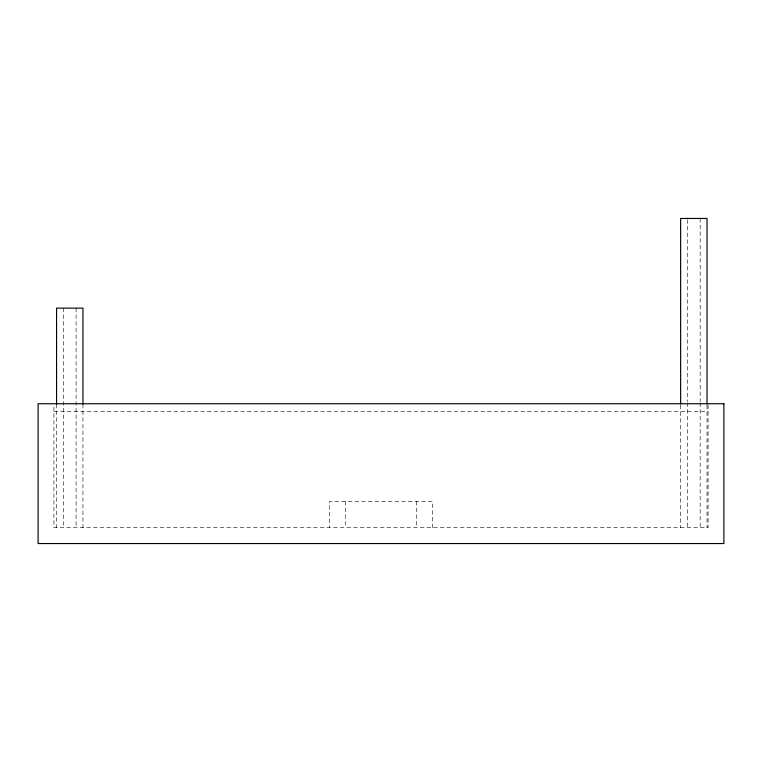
<?xml version="1.0" encoding="UTF-8"?>
<svg xmlns="http://www.w3.org/2000/svg" width="762" height="762" viewBox="0 0 762 762"><rect width="100%" height="100%" fill="white"/><g stroke="black" fill="none" stroke-linecap="round" stroke-linejoin="round"><path stroke-width="0.57" stroke-dasharray="3.81 2.86" d="M53.931 411.661L708.069 411.661M708.069 404.879L708.069 527.723L53.931 527.723L53.931 404.879M707.022 405.203L707.022 527.723M700.164 218.456L700.164 401.631M700.164 402.822L700.164 527.723M687.495 219.637L687.495 401.631M687.495 402.822L687.495 527.723M680.637 405.203L680.637 527.723M432.435 527.723L432.435 501.348L329.565 501.348L329.565 527.723M416.604 501.348L416.604 527.723M345.396 501.348L345.396 527.723M82.944 404.279L82.944 527.723M76.086 308.134L76.086 527.723M63.417 308.134L63.417 527.723M56.559 404.279L56.559 527.723"/><path stroke-width="1.14" d="M707.022 404.012L707.022 218.456L680.637 218.456L680.637 404.012M82.944 404.279L82.944 308.134L56.559 308.134L56.559 404.279M723.9 403.746L38.1 403.746L38.1 543.544L723.9 543.544L723.9 403.746"/></g></svg>
